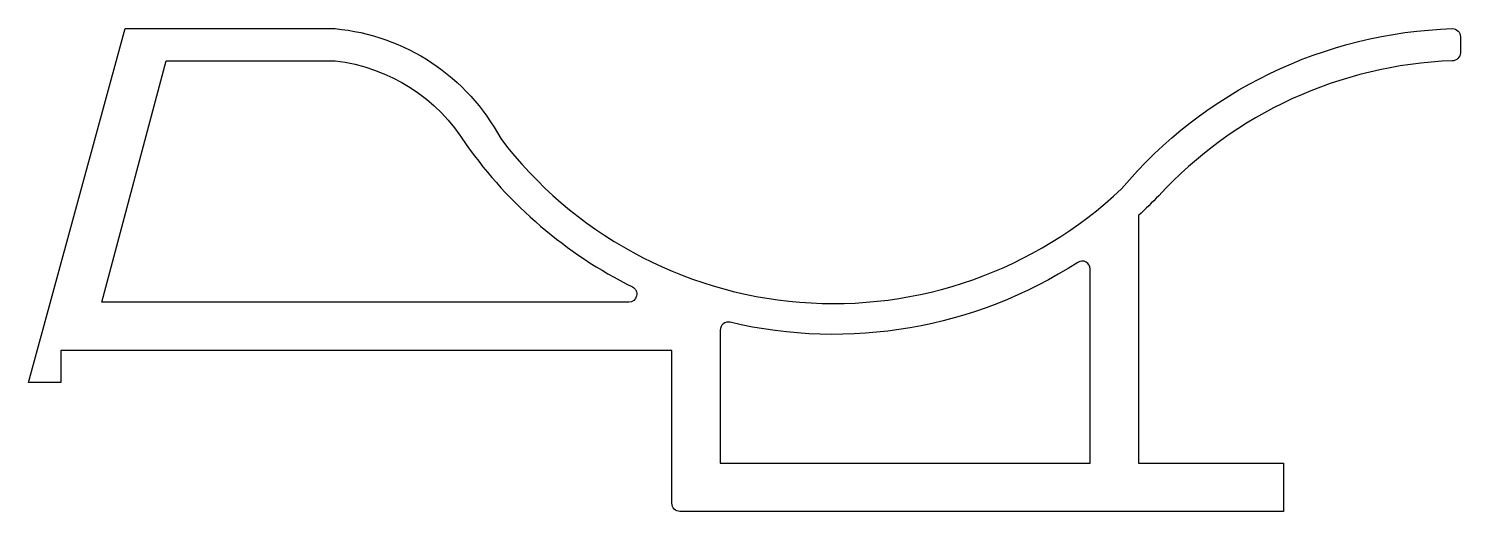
# Model space of a CAD drawing. Extents: x 107 to 196, y 205.5 to 235.5.
import ezdxf

# ---------------------------------------------------------------- set-up
doc = ezdxf.new("R2010")
doc.units = 0
doc.layers.add('ANA', color=220, linetype='CONTINUOUS')

msp = doc.modelspace()

# ---------------------------------------------------------------- linework, layer by layer
at = {"layer": 'ANA', "color": 0}
for points in [[(175.985, 208.535), (184.985, 208.535), (184.985, 205.535), (147.485, 205.535, -0.414214), (146.985, 206.035), (146.985, 215.535), (109.004, 215.535), (109.004, 213.535), (107.004, 213.535), (113.004, 235.535), (126.047, 235.535, -0.2525), (136.343, 228.7, 0.446352), (174.926, 225.585, -0.213143), (195.494, 235.535, -0.409276), (195.985, 235.035), (195.985, 234.035, -0.419371), (195.476, 233.535, 0.199929), (177.236, 225.15, -0.015635), (175.985, 223.926)], [(115.552, 233.535), (126.047, 233.535, -0.230411), (134.201, 228.325, 0.123219), (144.527, 219.482, -0.7917), (144.303, 218.535), (111.552, 218.535)], [(150.6, 217.284, 0.483842), (149.985, 216.797), (149.985, 208.535), (172.985, 208.535), (172.985, 220.589, 0.593972), (172.214, 221.009, -0.203975)]]:
    msp.add_lwpolyline(points, format="xyb", close=True, dxfattribs=at)

doc.saveas('drawing.dxf')
